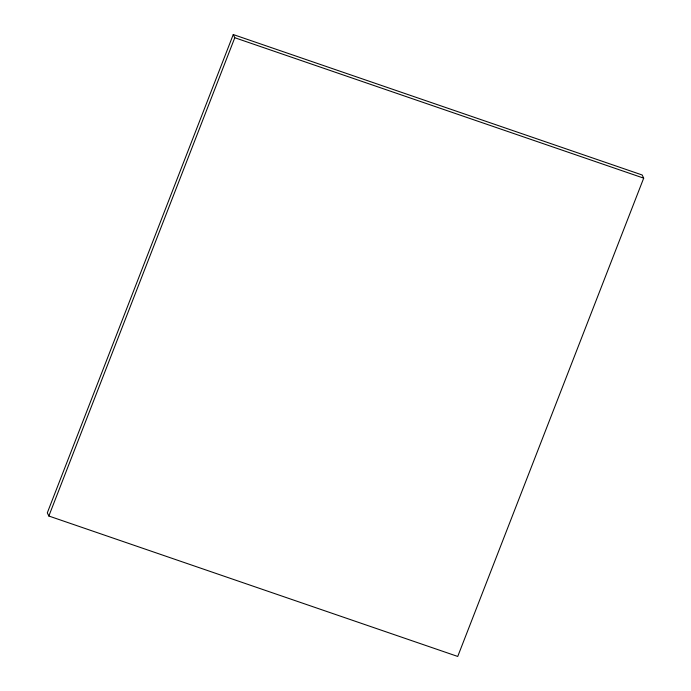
<?xml version="1.0" encoding="UTF-8"?>
<svg xmlns="http://www.w3.org/2000/svg" width="691" height="691" viewBox="0 0 691 691"><rect width="100%" height="100%" fill="white"/><g stroke="black" fill="none" stroke-linecap="round" stroke-linejoin="round"><path stroke-width="1.04" d="M233.264 34.55L47.308 512.843L48.845 516.022L457.736 656.45L643.692 178.157L642.155 174.978L233.264 34.55L234.793 37.729L643.692 178.157M48.845 516.022L234.793 37.729"/></g></svg>
